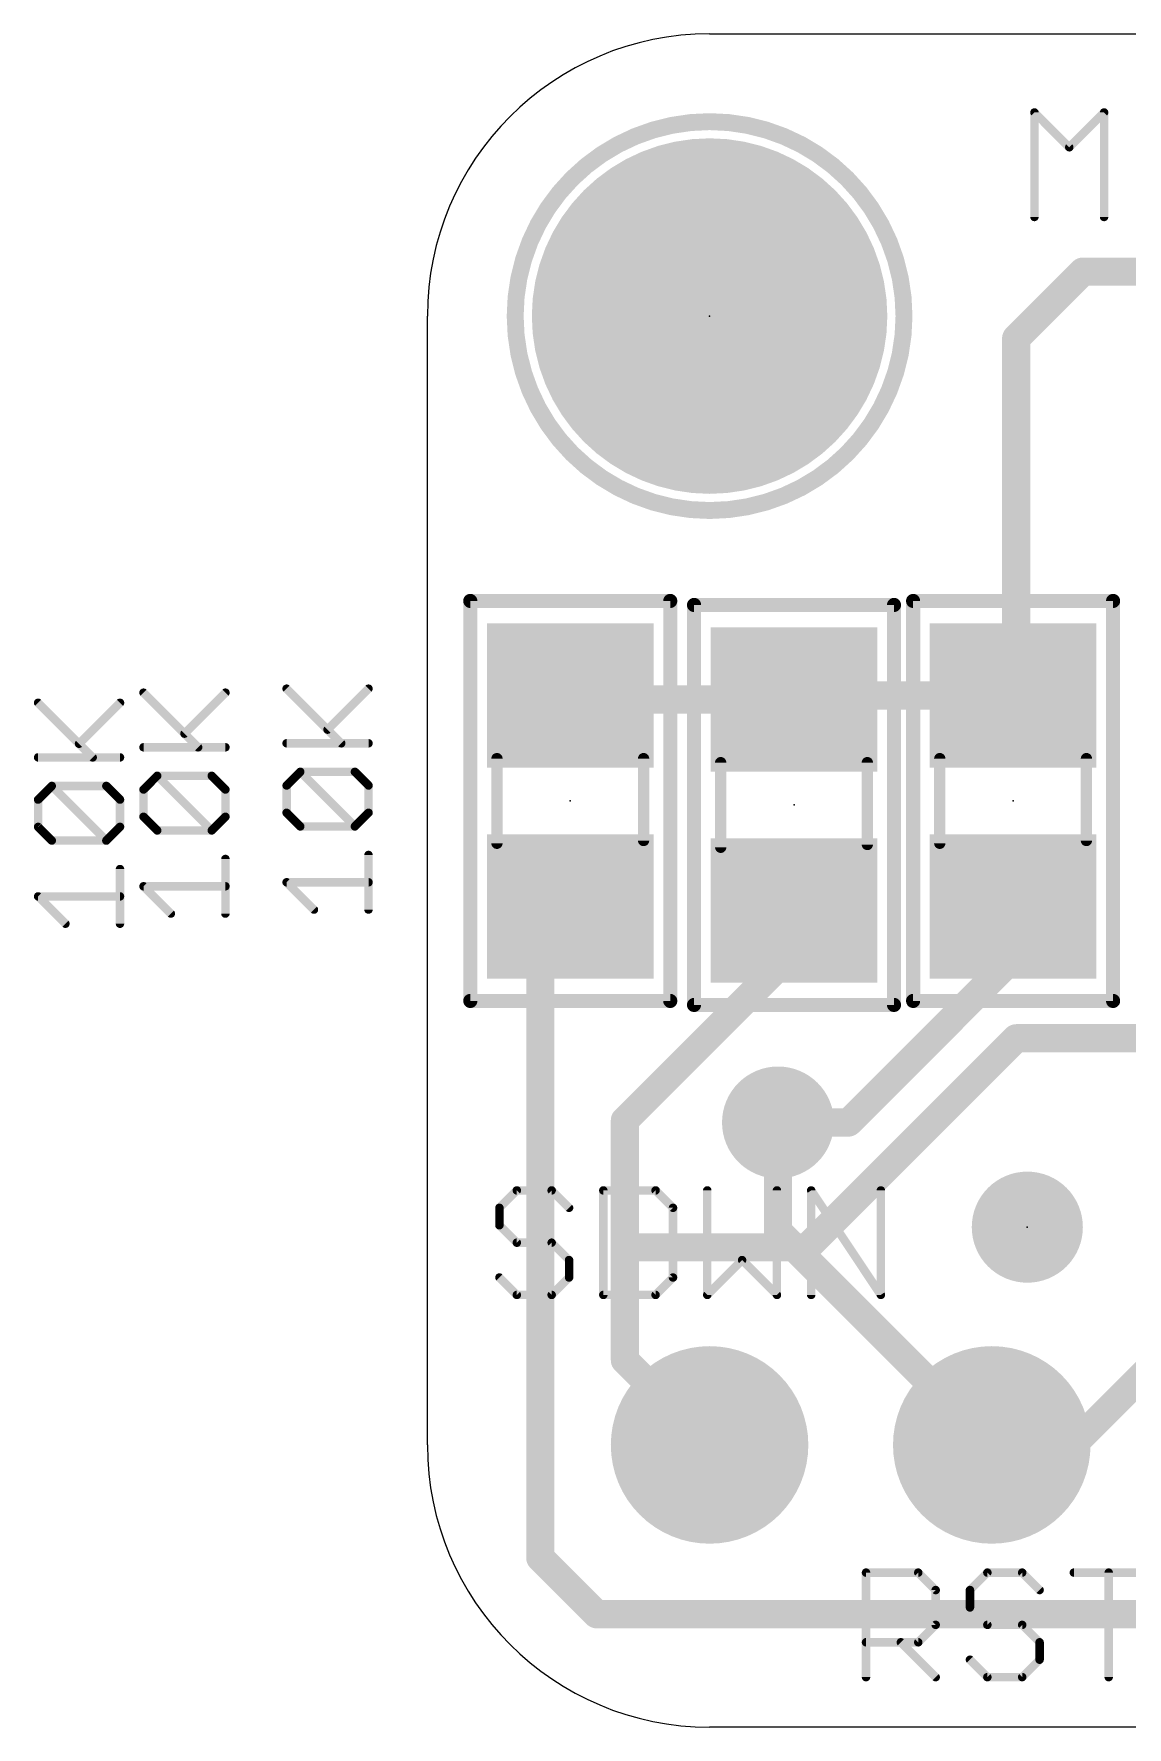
# Model space of a CAD drawing. Extents: x -3.5 to 20.4, y 0 to 16.3.
# Drawn here: x -3.54 to 6.3, y 0 to 15.24 of the extents above; entities that cross this region are included whole.
import ezdxf

# ---------------------------------------------------------------- set-up
doc = ezdxf.new("R2010")
doc.units = 0
for name, color, linetype in [('1', 12, 'CONTINUOUS'), ('16', 132, 'CONTINUOUS'), ('17', 110, 'CONTINUOUS'), ('18', 110, 'CONTINUOUS'), ('20', 53, 'CONTINUOUS'), ('21', 40, 'CONTINUOUS'), ('23', 53, 'CONTINUOUS'), ('27', 253, 'CONTINUOUS'), ('51', 253, 'CONTINUOUS')]:
    doc.layers.add(name, color=color, linetype=linetype)

# ---------------------------------------------------------------- blocks, each defined once
blk = doc.blocks.new('PIE')
at = {"const_width": 0.5}
blk.add_lwpolyline([(0, -0.25, 1), (0, 0.25, 1), (0, -0.25)], format="xyb", dxfattribs=at)
blk = doc.blocks.new('RECT')
blk.add_solid([(-0.5, -0.5), (0.5, -0.5), (-0.5, 0.5), (0.5, 0.5)])
blk = doc.blocks.new('ROUNDP')
at = {"const_width": 0.5}
blk.add_lwpolyline([(0, -0.25, 1), (0, 0.25, 1), (0, -0.25)], format="xyb", dxfattribs=at)
blk = doc.blocks.new('ROUNDV')
at = {"const_width": 0.5}
blk.add_lwpolyline([(0, -0.25, 1), (0, 0.25, 1), (0, -0.25)], format="xyb", dxfattribs=at)

msp = doc.modelspace()

# ---------------------------------------------------------------- linework, layer by layer
at = {"layer": '1'}
for points, const_width in [([(5.9, 13.1), (5.3, 12.5)], 0.254), ([(10.6, 13.1), (5.9, 13.1)], 0.254), ([(5.3, 12.5), (5.3, 9.614)], 0.254), ([(5.3, 9.614), (5.272, 9.586)], 0.254), ([(5.272, 9.586), (5.272, 9.286)], 0.254), ([(1.322, 9.25), (1.286, 9.286)], 0.254), ([(3.3, 9.25), (1.322, 9.25)], 0.254), ([(3.336, 9.286), (3.3, 9.25)], 0.254), ([(5.272, 9.286), (3.336, 9.286)], 0.254), ([(1.016, 7.416), (1.27, 7.416)], 0.4064), ([(1.27, 7.416), (1.27, 7.366)], 0.4064), ([(1.286, 7.386), (1.27, 7.386)], 0.254), ([(1.27, 7.386), (1.27, 7.366)], 0.254), ([(1.286, 7.116), (1.286, 7.386)], 0.254), ([(3.3, 7.2), (3.3, 7.35)], 0.254), ([(3.3, 6.983), (3.3, 7.35)], 0.254), ([(5.207, 7.321), (5.272, 7.386)], 0.254), ([(5.207, 6.858), (5.207, 7.321)], 0.254), ([(1.016, 1.524), (1.016, 7.116)], 0.254), ([(1.016, 7.116), (1.286, 7.116)], 0.254), ([(1.778, 5.461), (3.3, 6.983)], 0.254), ([(5.207, 6.858), (3.791, 5.442)], 0.254), ([(3.418, 4.318), (5.3, 6.2)], 0.254), ([(6.5, 6.2), (5.3, 6.2)], 0.254), ([(1.778, 4.318), (1.778, 5.461)], 0.254), ([(3.156, 5.442), (3.791, 5.442)], 0.254), ([(1.778, 3.302), (1.778, 4.318)], 0.254), ([(3.418, 4.318), (1.778, 4.318)], 0.254), ([(7.215, 3.945), (5.81, 2.54)], 0.254), ([(2.54, 2.54), (1.778, 3.302)], 0.254), ([(5.81, 2.54), (5.08, 2.54)], 0.254), ([(1.524, 1.016), (1.016, 1.524)], 0.254), ([(7.366, 1.016), (1.524, 1.016)], 0.254)]:
    msp.add_lwpolyline(points, dxfattribs=dict(at, const_width=const_width))
for points, const_width in [([(5.9, 13.1635, 1), (5.9, 13.0365)], 0.127), ([(5.9449, 13.0551, 1), (5.8551, 13.1449)], 0.127), ([(5.3635, 12.5, 1), (5.2365, 12.5)], 0.127), ([(5.2551, 12.5449, 1), (5.3449, 12.4551)], 0.127), ([(5.3355, 9.586, 1), (5.2085, 9.586)], 0.127), ([(5.2271, 9.6309, 1), (5.3169, 9.5411)], 0.127), ([(5.2365, 9.614, 1), (5.3635, 9.614)], 0.127), ([(5.3449, 9.5691, 1), (5.2551, 9.6589)], 0.127), ([(1.3309, 9.3309, 1), (1.2411, 9.2411)], 0.127), ([(1.322, 9.3135, 1), (1.322, 9.1865)], 0.127), ([(1.2771, 9.2051, 1), (1.3669, 9.2949)], 0.127), ([(3.2551, 9.2949, 1), (3.3449, 9.2051)], 0.127), ([(3.336, 9.3495, 1), (3.336, 9.2225)], 0.127), ([(3.3809, 9.2411, 1), (3.2911, 9.3309)], 0.127), ([(3.3, 9.1865, 1), (3.3, 9.3135)], 0.127), ([(5.2085, 9.286, 1), (5.3355, 9.286)], 0.127), ([(5.272, 9.2225, 1), (5.272, 9.3495)], 0.127), ([(1.016, 7.5176, 1), (1.016, 7.3144)], 0.2032), ([(1.3716, 7.416, 1), (1.1684, 7.416)], 0.2032), ([(1.1684, 7.366, 1), (1.3716, 7.366)], 0.2032), ([(1.27, 7.4495, 1), (1.27, 7.3225)], 0.127), ([(1.3335, 7.386, 1), (1.2065, 7.386)], 0.127), ([(1.3495, 7.386, 1), (1.2225, 7.386)], 0.127), ([(1.27, 7.3144, 1), (1.27, 7.5176)], 0.2032), ([(1.286, 7.3225, 1), (1.286, 7.4495)], 0.127), ([(3.3635, 7.35, 1), (3.2365, 7.35)], 0.127), ([(3.3635, 7.35, 1), (3.2365, 7.35)], 0.127), ([(5.3169, 7.3411, 1), (5.2271, 7.4309)], 0.127), ([(1.2065, 7.366, 1), (1.3335, 7.366)], 0.127), ([(5.2705, 7.321, 1), (5.1435, 7.321)], 0.127), ([(5.1621, 7.3659, 1), (5.2519, 7.2761)], 0.127), ([(1.0795, 7.116, 1), (0.9525, 7.116)], 0.127), ([(1.016, 7.1795, 1), (1.016, 7.0525)], 0.127), ([(1.2225, 7.116, 1), (1.3495, 7.116)], 0.127), ([(1.286, 7.0525, 1), (1.286, 7.1795)], 0.127), ([(3.2365, 7.2, 1), (3.3635, 7.2)], 0.127), ([(3.2365, 6.983, 1), (3.3635, 6.983)], 0.127), ([(3.3449, 6.9381, 1), (3.2551, 7.0279)], 0.127), ([(5.1435, 6.858, 1), (5.2705, 6.858)], 0.127), ([(5.2519, 6.8131, 1), (5.1621, 6.9029)], 0.127), ([(5.3, 6.2635, 1), (5.3, 6.1365)], 0.127), ([(5.3449, 6.1551, 1), (5.2551, 6.2449)], 0.127), ([(1.8415, 5.461, 1), (1.7145, 5.461)], 0.127), ([(1.7331, 5.5059, 1), (1.8229, 5.4161)], 0.127), ([(3.156, 5.5055, 1), (3.156, 5.3785)], 0.127), ([(3.7461, 5.4869, 1), (3.8359, 5.3971)], 0.127), ([(3.791, 5.3785, 1), (3.791, 5.5055)], 0.127), ([(1.8415, 4.318, 1), (1.7145, 4.318)], 0.127), ([(1.778, 4.3815, 1), (1.778, 4.2545)], 0.127), ([(3.3731, 4.3629, 1), (3.4629, 4.2731)], 0.127), ([(3.418, 4.2545, 1), (3.418, 4.3815)], 0.127), ([(1.7145, 4.318, 1), (1.8415, 4.318)], 0.127), ([(1.8229, 3.3469, 1), (1.7331, 3.2571)], 0.127), ([(1.7145, 3.302, 1), (1.8415, 3.302)], 0.127), ([(2.4951, 2.4951, 1), (2.5849, 2.5849)], 0.127), ([(5.08, 2.6035, 1), (5.08, 2.4765)], 0.127), ([(5.7651, 2.5849, 1), (5.8549, 2.4951)], 0.127), ([(5.81, 2.4765, 1), (5.81, 2.6035)], 0.127), ([(1.0609, 1.5689, 1), (0.9711, 1.4791)], 0.127), ([(0.9525, 1.524, 1), (1.0795, 1.524)], 0.127), ([(1.524, 1.0795, 1), (1.524, 0.9525)], 0.127), ([(1.4791, 0.9711, 1), (1.5689, 1.0609)], 0.127)]:
    msp.add_lwpolyline(points, format="xyb", dxfattribs=dict(at, const_width=const_width))
at = {"layer": '16', "const_width": 0.254}
for points in [[(3.156, 4.464), (3.156, 5.442)], [(5.08, 2.54), (3.156, 4.464)]]:
    msp.add_lwpolyline(points, dxfattribs=at)
at = {"layer": '16', "const_width": 0.127}
for points in [[(3.2195, 5.442, 1), (3.0925, 5.442)], [(3.2009, 4.5089, 1), (3.1111, 4.4191)], [(3.0925, 4.464, 1), (3.2195, 4.464)], [(5.0351, 2.4951, 1), (5.1249, 2.5849)]]:
    msp.add_lwpolyline(points, format="xyb", dxfattribs=at)
at = {"layer": '20'}
for p, q in [((2.54, 15.24), (15.24, 15.24)), ((0, 2.54), (0, 12.7)), ((15.24, 0), (2.54, 0))]:
    msp.add_line(p, q, dxfattribs=at)
for centre, start, end in [((2.54, 12.7), 90, 180), ((2.54, 2.54), 180, 270)]:
    msp.add_arc(centre, 2.54, start, end, dxfattribs=at)
at = {"layer": '21'}
for points, const_width in [([(2.54, 10.95, 1), (2.54, 14.45, 1), (2.54, 10.95)], 0.1524), ([(5.4776, 14.5462, 1), (5.4506, 14.5192)], 0.0381), ([(5.4832, 14.5327, 1), (5.4451, 14.5327)], 0.0381), ([(6.1102, 14.5327, 1), (6.0721, 14.5327)], 0.0381), ([(6.1046, 14.5192, 1), (6.0777, 14.5462)], 0.0381), ([(5.7642, 14.2326, 1), (5.7911, 14.2057)], 0.0381), ([(5.7642, 14.2057, 1), (5.7911, 14.2326)], 0.0381), ([(5.4451, 13.5921, 1), (5.4832, 13.5921)], 0.0381), ([(6.0721, 13.5921, 1), (6.1102, 13.5921)], 0.0381), ([(0.386, 10.1678, 1), (0.386, 10.1043)], 0.0635), ([(0.4178, 10.136, 1), (0.3543, 10.136)], 0.0635), ([(2.2178, 10.136, 1), (2.1542, 10.136)], 0.0635), ([(2.186, 10.1043, 1), (2.186, 10.1678)], 0.0635), ([(2.4, 10.1318, 1), (2.4, 10.0682)], 0.0635), ([(2.4318, 10.1, 1), (2.3682, 10.1)], 0.0635), ([(4.2317, 10.1, 1), (4.1683, 10.1)], 0.0635), ([(4.2, 10.0682, 1), (4.2, 10.1318)], 0.0635), ([(4.372, 10.1678, 1), (4.372, 10.1043)], 0.0635), ([(4.4037, 10.136, 1), (4.3403, 10.136)], 0.0635), ([(6.2038, 10.136, 1), (6.1403, 10.136)], 0.0635), ([(6.172, 10.1043, 1), (6.172, 10.1678)], 0.0635), ([(0.386, 6.5678, 1), (0.386, 6.5043)], 0.0635), ([(0.3543, 6.536, 1), (0.4178, 6.536)], 0.0635), ([(2.1542, 6.536, 1), (2.2178, 6.536)], 0.0635), ([(2.186, 6.5043, 1), (2.186, 6.5678)], 0.0635), ([(2.4, 6.5317, 1), (2.4, 6.4683)], 0.0635), ([(4.2, 6.4683, 1), (4.2, 6.5317)], 0.0635), ([(4.372, 6.5678, 1), (4.372, 6.5043)], 0.0635), ([(4.3403, 6.536, 1), (4.4037, 6.536)], 0.0635), ([(6.1403, 6.536, 1), (6.2038, 6.536)], 0.0635), ([(6.172, 6.5043, 1), (6.172, 6.5678)], 0.0635), ([(2.3682, 6.5, 1), (2.4318, 6.5)], 0.0635), ([(4.1683, 6.5, 1), (4.2317, 6.5)], 0.0635), ([(0.8049, 4.8498, 1), (0.8049, 4.8117)], 0.0381), ([(0.8183, 4.8172, 1), (0.7914, 4.8442)], 0.0381), ([(1.1319, 4.8442, 1), (1.1049, 4.8172)], 0.0381), ([(1.1184, 4.8117, 1), (1.1184, 4.8498)], 0.0381), ([(1.5836, 4.8498, 1), (1.5836, 4.8117)], 0.0381), ([(1.6027, 4.8307, 1), (1.5646, 4.8307)], 0.0381), ([(2.0674, 4.8442, 1), (2.0404, 4.8172)], 0.0381), ([(2.0539, 4.8117, 1), (2.0539, 4.8498)], 0.0381), ([(2.5382, 4.8307, 1), (2.5001, 4.8307)], 0.0381), ([(3.1653, 4.8307, 1), (3.1272, 4.8307)], 0.0381), ([(3.4737, 4.8307, 1), (3.4356, 4.8307)], 0.0381), ([(3.4705, 4.8413, 1), (3.4388, 4.8201)], 0.0381), ([(4.1008, 4.8307, 1), (4.0627, 4.8307)], 0.0381), ([(0.6672, 4.6739, 1), (0.629, 4.6739)], 0.0381), ([(0.6346, 4.6874, 1), (0.6616, 4.6605)], 0.0381), ([(1.2617, 4.6605, 1), (1.2886, 4.6874)], 0.0381), ([(2.2297, 4.6739, 1), (2.1916, 4.6739)], 0.0381), ([(2.1972, 4.6605, 1), (2.2242, 4.6874)], 0.0381), ([(0.629, 4.5172, 1), (0.6672, 4.5172)], 0.0381), ([(0.6616, 4.5306, 1), (0.6346, 4.5037)], 0.0381), ([(0.8049, 4.3795, 1), (0.8049, 4.3414)], 0.0381), ([(0.7914, 4.3469, 1), (0.8183, 4.3739)], 0.0381), ([(1.1319, 4.3739, 1), (1.1049, 4.3469)], 0.0381), ([(1.1184, 4.3414, 1), (1.1184, 4.3795)], 0.0381), ([(1.2942, 4.2036, 1), (1.2561, 4.2036)], 0.0381), ([(1.2617, 4.1902, 1), (1.2886, 4.2171)], 0.0381), ([(2.8461, 4.2171, 1), (2.8192, 4.1902)], 0.0381), ([(2.8461, 4.1902, 1), (2.8192, 4.2171)], 0.0381), ([(0.6616, 4.0603, 1), (0.6346, 4.0334)], 0.0381), ([(1.2561, 4.0469, 1), (1.2942, 4.0469)], 0.0381), ([(1.2886, 4.0334, 1), (1.2617, 4.0603)], 0.0381), ([(2.1916, 4.0469, 1), (2.2297, 4.0469)], 0.0381), ([(2.2242, 4.0334, 1), (2.1972, 4.0603)], 0.0381), ([(0.8049, 3.9092, 1), (0.8049, 3.8711)], 0.0381), ([(0.7914, 3.8766, 1), (0.8183, 3.9036)], 0.0381), ([(1.1049, 3.9036, 1), (1.1319, 3.8766)], 0.0381), ([(1.1184, 3.8711, 1), (1.1184, 3.9092)], 0.0381), ([(1.5836, 3.9092, 1), (1.5836, 3.8711)], 0.0381), ([(1.5646, 3.8901, 1), (1.6027, 3.8901)], 0.0381), ([(2.0404, 3.9036, 1), (2.0674, 3.8766)], 0.0381), ([(2.0539, 3.8711, 1), (2.0539, 3.9092)], 0.0381), ([(2.5057, 3.9036, 1), (2.5326, 3.8766)], 0.0381), ([(2.5001, 3.8901, 1), (2.5382, 3.8901)], 0.0381), ([(3.1272, 3.8901, 1), (3.1653, 3.8901)], 0.0381), ([(3.1327, 3.8766, 1), (3.1597, 3.9036)], 0.0381), ([(3.4356, 3.8901, 1), (3.4737, 3.8901)], 0.0381), ([(4.0627, 3.8901, 1), (4.1008, 3.8901)], 0.0381), ([(4.0659, 3.8795, 1), (4.0976, 3.9007)], 0.0381), ([(3.9481, 1.4098, 1), (3.9481, 1.3717)], 0.0381), ([(3.9672, 1.3907, 1), (3.9291, 1.3907)], 0.0381), ([(4.4319, 1.4042, 1), (4.4049, 1.3772)], 0.0381), ([(4.4184, 1.3717, 1), (4.4184, 1.4098)], 0.0381), ([(5.0404, 1.4098, 1), (5.0404, 1.3717)], 0.0381), ([(5.0539, 1.3772, 1), (5.0269, 1.4042)], 0.0381), ([(5.3674, 1.4042, 1), (5.3404, 1.3772)], 0.0381), ([(5.3539, 1.3717, 1), (5.3539, 1.4098)], 0.0381), ([(5.8191, 1.4098, 1), (5.8191, 1.3717)], 0.0381), ([(6.1517, 1.3907, 1), (6.1136, 1.3907)], 0.0381), ([(4.5942, 1.2339, 1), (4.5561, 1.2339)], 0.0381), ([(4.5617, 1.2205, 1), (4.5886, 1.2474)], 0.0381), ([(4.8701, 1.2474, 1), (4.8971, 1.2205)], 0.0381), ([(4.9027, 1.2339, 1), (4.8646, 1.2339)], 0.0381), ([(5.4972, 1.2205, 1), (5.5242, 1.2474)], 0.0381), ([(4.8971, 1.0906, 1), (4.8701, 1.0637)], 0.0381), ([(4.8646, 1.0772, 1), (4.9027, 1.0772)], 0.0381), ([(4.5561, 0.9204, 1), (4.5942, 0.9204)], 0.0381), ([(4.5886, 0.9069, 1), (4.5617, 0.9339)], 0.0381), ([(5.0404, 0.9395, 1), (5.0404, 0.9013)], 0.0381), ([(5.0269, 0.9069, 1), (5.0539, 0.9339)], 0.0381), ([(5.3674, 0.9339, 1), (5.3404, 0.9069)], 0.0381), ([(5.3539, 0.9013, 1), (5.3539, 0.9395)], 0.0381), ([(3.9481, 0.7827, 1), (3.9481, 0.7446)], 0.0381), ([(4.2751, 0.7771, 1), (4.2482, 0.7502)], 0.0381), ([(4.4049, 0.7771, 1), (4.4319, 0.7502)], 0.0381), ([(4.4184, 0.7446, 1), (4.4184, 0.7827)], 0.0381), ([(5.5297, 0.7636, 1), (5.4916, 0.7636)], 0.0381), ([(5.4972, 0.7502, 1), (5.5242, 0.7771)], 0.0381), ([(4.8971, 0.6203, 1), (4.8701, 0.5934)], 0.0381), ([(5.4916, 0.6069, 1), (5.5297, 0.6069)], 0.0381), ([(5.5242, 0.5934, 1), (5.4972, 0.6203)], 0.0381), ([(3.9291, 0.4501, 1), (3.9672, 0.4501)], 0.0381), ([(4.5617, 0.4366, 1), (4.5886, 0.4636)], 0.0381), ([(5.0404, 0.4692, 1), (5.0404, 0.431)], 0.0381), ([(5.0269, 0.4366, 1), (5.0539, 0.4636)], 0.0381), ([(5.3404, 0.4636, 1), (5.3674, 0.4366)], 0.0381), ([(5.3539, 0.431, 1), (5.3539, 0.4692)], 0.0381), ([(6.1136, 0.4501, 1), (6.1517, 0.4501)], 0.0381)]:
    msp.add_lwpolyline(points, format="xyb", dxfattribs=dict(at, const_width=const_width))
for points, const_width in [([(5.4641, 13.5921), (5.4641, 14.5327)], 0.0762), ([(5.4641, 14.5327), (5.7776, 14.2192)], 0.0762), ([(5.7776, 14.2192), (6.0912, 14.5327)], 0.0762), ([(6.0912, 14.5327), (6.0912, 13.5921)], 0.0762), ([(0.386, 10.136), (2.186, 10.136)], 0.127), ([(0.386, 6.536), (0.386, 10.136)], 0.127), ([(2.186, 10.136), (2.186, 6.536)], 0.127), ([(2.4, 10.1), (4.2, 10.1)], 0.127), ([(2.4, 6.5), (2.4, 10.1)], 0.127), ([(4.2, 10.1), (4.2, 6.5)], 0.127), ([(4.372, 10.136), (6.172, 10.136)], 0.127), ([(4.372, 6.536), (4.372, 10.136)], 0.127), ([(6.172, 10.136), (6.172, 6.536)], 0.127), ([(2.186, 6.536), (0.386, 6.536)], 0.127), ([(4.2, 6.5), (2.4, 6.5)], 0.127), ([(6.172, 6.536), (4.372, 6.536)], 0.127), ([(0.8049, 4.8307), (0.6481, 4.6739)], 0.0762), ([(1.1184, 4.8307), (0.8049, 4.8307)], 0.0762), ([(1.2752, 4.6739), (1.1184, 4.8307)], 0.0762), ([(1.5836, 4.8307), (1.5836, 3.8901)], 0.0762), ([(2.0539, 4.8307), (1.5836, 4.8307)], 0.0762), ([(2.2107, 4.6739), (2.0539, 4.8307)], 0.0762), ([(2.5191, 4.8307), (2.5191, 3.8901)], 0.0762), ([(3.1462, 3.8901), (3.1462, 4.8307)], 0.0762), ([(3.4547, 3.8901), (3.4547, 4.8307)], 0.0762), ([(3.4547, 4.8307), (4.0817, 3.8901)], 0.0762), ([(4.0817, 3.8901), (4.0817, 4.8307)], 0.0762), ([(0.6481, 4.6739), (0.6481, 4.5172)], 0.0762), ([(2.2107, 4.0469), (2.2107, 4.6739)], 0.0762), ([(0.6481, 4.5172), (0.8049, 4.3604)], 0.0762), ([(0.8049, 4.3604), (1.1184, 4.3604)], 0.0762), ([(1.1184, 4.3604), (1.2752, 4.2036)], 0.0762), ([(1.2752, 4.2036), (1.2752, 4.0469)], 0.0762), ([(2.5191, 3.8901), (2.8327, 4.2036)], 0.0762), ([(2.8327, 4.2036), (3.1462, 3.8901)], 0.0762), ([(0.8049, 3.8901), (0.6481, 4.0469)], 0.0762), ([(1.2752, 4.0469), (1.1184, 3.8901)], 0.0762), ([(2.0539, 3.8901), (2.2107, 4.0469)], 0.0762), ([(1.1184, 3.8901), (0.8049, 3.8901)], 0.0762), ([(1.5836, 3.8901), (2.0539, 3.8901)], 0.0762), ([(3.9481, 0.4501), (3.9481, 1.3907)], 0.0762), ([(3.9481, 1.3907), (4.4184, 1.3907)], 0.0762), ([(4.4184, 1.3907), (4.5752, 1.2339)], 0.0762), ([(5.0404, 1.3907), (4.8836, 1.2339)], 0.0762), ([(5.3539, 1.3907), (5.0404, 1.3907)], 0.0762), ([(5.5107, 1.2339), (5.3539, 1.3907)], 0.0762), ([(5.8191, 1.3907), (6.4462, 1.3907)], 0.0762), ([(6.1327, 0.4501), (6.1327, 1.3907)], 0.0762), ([(4.5752, 1.2339), (4.5752, 0.9204)], 0.0762), ([(4.8836, 1.2339), (4.8836, 1.0772)], 0.0762), ([(4.8836, 1.0772), (5.0404, 0.9204)], 0.0762), ([(4.5752, 0.9204), (4.4184, 0.7636)], 0.0762), ([(5.0404, 0.9204), (5.3539, 0.9204)], 0.0762), ([(5.3539, 0.9204), (5.5107, 0.7636)], 0.0762), ([(4.4184, 0.7636), (3.9481, 0.7636)], 0.0762), ([(4.2616, 0.7636), (4.5752, 0.4501)], 0.0762), ([(5.5107, 0.7636), (5.5107, 0.6069)], 0.0762), ([(5.0404, 0.4501), (4.8836, 0.6069)], 0.0762), ([(5.5107, 0.6069), (5.3539, 0.4501)], 0.0762), ([(5.3539, 0.4501), (5.0404, 0.4501)], 0.0762)]:
    msp.add_lwpolyline(points, dxfattribs=dict(at, const_width=const_width))
at = {"layer": '23'}
for p in [(2.54, 12.7), (1.286, 8.336), (3.3, 8.3), (5.272, 8.336), (5.4, 4.5)]:
    msp.add_point(p, dxfattribs=at)
at = {"layer": '27', "const_width": 0.0381}
for points in [[(-2.5419, 9.3239, 1), (-2.5688, 9.2969)], [(-1.8046, 9.2969, 1), (-1.8316, 9.3239)], [(-1.2539, 9.3599, 1), (-1.2808, 9.3329)], [(-0.5166, 9.3329, 1), (-0.5436, 9.3599)], [(-3.4909, 9.2329, 1), (-3.5178, 9.2059)], [(-2.7536, 9.2059, 1), (-2.7806, 9.2329)], [(-0.9122, 8.9913, 1), (-0.8852, 8.9643)], [(-3.1492, 8.8643, 1), (-3.1222, 8.8373)], [(-2.5553, 8.838, 1), (-2.5553, 8.7999)], [(-2.2002, 8.9553, 1), (-2.1732, 8.9283)], [(-2.0773, 8.8055, 1), (-2.0504, 8.8324)], [(-1.8181, 8.7999, 1), (-1.8181, 8.838)], [(-1.2673, 8.874, 1), (-1.2673, 8.8359)], [(-0.7893, 8.8415, 1), (-0.7624, 8.8684)], [(-0.5301, 8.8359, 1), (-0.5301, 8.874)], [(-3.5043, 8.747, 1), (-3.5043, 8.7089)], [(-3.0263, 8.7145, 1), (-2.9994, 8.7414)], [(-2.7671, 8.7089, 1), (-2.7671, 8.747)], [(-2.4325, 8.5811, 1), (-2.4325, 8.543)], [(-2.419, 8.5755, 1), (-2.4459, 8.5485)], [(-2.419, 8.5485, 1), (-2.4459, 8.5755)], [(-1.9275, 8.5755, 1), (-1.9544, 8.5485)], [(-1.941, 8.543, 1), (-1.941, 8.5811)], [(-1.1445, 8.6171, 1), (-1.1445, 8.579)], [(-1.131, 8.6115, 1), (-1.1579, 8.5845)], [(-1.131, 8.5845, 1), (-1.1579, 8.6115)], [(-0.6395, 8.6115, 1), (-0.6664, 8.5845)], [(-0.653, 8.579, 1), (-0.653, 8.6171)], [(-3.4853, 8.3481, 1), (-3.5234, 8.3481)], [(-3.3815, 8.4901, 1), (-3.3815, 8.452)], [(-3.368, 8.4845, 1), (-3.3949, 8.4575)], [(-3.368, 8.4575, 1), (-3.3949, 8.4845)], [(-2.8765, 8.4845, 1), (-2.9034, 8.4575)], [(-2.89, 8.452, 1), (-2.89, 8.4901)], [(-2.7481, 8.3481, 1), (-2.7862, 8.3481)], [(-2.5363, 8.4391, 1), (-2.5744, 8.4391)], [(-2.5688, 8.4526, 1), (-2.5419, 8.4257)], [(-1.7991, 8.4391, 1), (-1.8372, 8.4391)], [(-1.8316, 8.4257, 1), (-1.8046, 8.4526)], [(-1.2483, 8.4751, 1), (-1.2864, 8.4751)], [(-1.2808, 8.4886, 1), (-1.2539, 8.4617)], [(-0.5111, 8.4751, 1), (-0.5492, 8.4751)], [(-0.5436, 8.4617, 1), (-0.5166, 8.4886)], [(-3.5178, 8.3616, 1), (-3.4909, 8.3347)], [(-2.7806, 8.3347, 1), (-2.7536, 8.3616)], [(-2.5419, 8.2069, 1), (-2.5688, 8.1799)], [(-1.8046, 8.1799, 1), (-1.8316, 8.2069)], [(-1.2539, 8.2429, 1), (-1.2808, 8.2159)], [(-1.2864, 8.2294, 1), (-1.2483, 8.2294)], [(-0.5492, 8.2294, 1), (-0.5111, 8.2294)], [(-0.5166, 8.2159, 1), (-0.5436, 8.2429)], [(-3.4909, 8.1159, 1), (-3.5178, 8.0889)], [(-3.5234, 8.1024, 1), (-3.4853, 8.1024)], [(-2.7862, 8.1024, 1), (-2.7481, 8.1024)], [(-2.7536, 8.0889, 1), (-2.7806, 8.1159)], [(-2.5744, 8.1934, 1), (-2.5363, 8.1934)], [(-2.4325, 8.0896, 1), (-2.4325, 8.0515)], [(-2.4459, 8.057, 1), (-2.419, 8.084)], [(-1.9544, 8.084, 1), (-1.9275, 8.057)], [(-1.9544, 8.057, 1), (-1.9275, 8.084)], [(-1.941, 8.0515, 1), (-1.941, 8.0896)], [(-1.8372, 8.1934, 1), (-1.7991, 8.1934)], [(-1.1445, 8.1256, 1), (-1.1445, 8.0875)], [(-1.1579, 8.093, 1), (-1.131, 8.12)], [(-0.6664, 8.12, 1), (-0.6395, 8.093)], [(-0.6664, 8.093, 1), (-0.6395, 8.12)], [(-0.653, 8.0875, 1), (-0.653, 8.1256)], [(-3.3815, 7.9986, 1), (-3.3815, 7.9605)], [(-3.3949, 7.966, 1), (-3.368, 7.993)], [(-2.9034, 7.993, 1), (-2.8765, 7.966)], [(-2.9034, 7.966, 1), (-2.8765, 7.993)], [(-2.89, 7.9605, 1), (-2.89, 7.9986)], [(-1.7991, 7.8136, 1), (-1.8372, 7.8136)], [(-0.5111, 7.8496, 1), (-0.5492, 7.8496)], [(-2.7481, 7.7226, 1), (-2.7862, 7.7226)], [(-1.2539, 7.6173, 1), (-1.2808, 7.5904)], [(-1.2673, 7.6229, 1), (-1.2673, 7.5848)], [(-0.5301, 7.5848, 1), (-0.5301, 7.6229)], [(-3.4909, 7.4903, 1), (-3.5178, 7.4634)], [(-3.5043, 7.4959, 1), (-3.5043, 7.4578)], [(-2.7671, 7.4578, 1), (-2.7671, 7.4959)], [(-2.5419, 7.5813, 1), (-2.5688, 7.5544)], [(-2.5553, 7.5869, 1), (-2.5553, 7.5488)], [(-1.8181, 7.5488, 1), (-1.8181, 7.5869)], [(-2.3231, 7.3086, 1), (-2.2961, 7.3356)], [(-1.8372, 7.3221, 1), (-1.7991, 7.3221)], [(-1.0351, 7.3446, 1), (-1.0081, 7.3716)], [(-0.5492, 7.3581, 1), (-0.5111, 7.3581)], [(-3.2721, 7.2176, 1), (-3.2451, 7.2446)], [(-2.7862, 7.2311, 1), (-2.7481, 7.2311)]]:
    msp.add_lwpolyline(points, format="xyb", dxfattribs=at)
at = {"layer": '27', "const_width": 0.0762}
for points in [[(-2.0638, 8.8189), (-2.5553, 9.3104)], [(-2.1867, 8.9418), (-1.8181, 9.3104)], [(-0.7758, 8.8549), (-1.2673, 9.3464)], [(-0.8987, 8.9778), (-0.5301, 9.3464)], [(-3.0128, 8.7279), (-3.5043, 9.2194)], [(-3.1357, 8.8508), (-2.7671, 9.2194)], [(-2.5553, 8.8189), (-1.8181, 8.8189)], [(-1.2673, 8.8549), (-0.5301, 8.8549)], [(-3.5043, 8.7279), (-2.7671, 8.7279)], [(-2.5553, 8.4391), (-2.4325, 8.562)], [(-2.4325, 8.562), (-1.941, 8.562)], [(-1.941, 8.0705), (-2.4325, 8.562)], [(-1.941, 8.562), (-1.8181, 8.4391)], [(-1.2673, 8.4751), (-1.1445, 8.598)], [(-1.1445, 8.598), (-0.653, 8.598)], [(-0.653, 8.1065), (-1.1445, 8.598)], [(-0.653, 8.598), (-0.5301, 8.4751)], [(-3.5043, 8.3481), (-3.3815, 8.471)], [(-3.5043, 8.1024), (-3.5043, 8.3481)], [(-3.3815, 8.471), (-2.89, 8.471)], [(-2.89, 7.9795), (-3.3815, 8.471)], [(-2.89, 8.471), (-2.7671, 8.3481)], [(-2.7671, 8.3481), (-2.7671, 8.1024)], [(-2.5553, 8.1934), (-2.5553, 8.4391)], [(-1.8181, 8.4391), (-1.8181, 8.1934)], [(-1.2673, 8.2294), (-1.2673, 8.4751)], [(-0.5301, 8.4751), (-0.5301, 8.2294)], [(-2.4325, 8.0705), (-2.5553, 8.1934)], [(-1.8181, 8.1934), (-1.941, 8.0705)], [(-1.1445, 8.1065), (-1.2673, 8.2294)], [(-0.5301, 8.2294), (-0.653, 8.1065)], [(-3.3815, 7.9795), (-3.5043, 8.1024)], [(-2.7671, 8.1024), (-2.89, 7.9795)], [(-1.941, 8.0705), (-2.4325, 8.0705)], [(-0.653, 8.1065), (-1.1445, 8.1065)], [(-2.89, 7.9795), (-3.3815, 7.9795)], [(-1.8181, 7.3221), (-1.8181, 7.8136)], [(-0.5301, 7.3581), (-0.5301, 7.8496)], [(-2.7671, 7.2311), (-2.7671, 7.7226)], [(-1.0216, 7.3581), (-1.2673, 7.6038)], [(-1.2673, 7.6038), (-0.5301, 7.6038)], [(-3.2586, 7.2311), (-3.5043, 7.4768)], [(-3.5043, 7.4768), (-2.7671, 7.4768)], [(-2.3096, 7.3221), (-2.5553, 7.5678)], [(-2.5553, 7.5678), (-1.8181, 7.5678)]]:
    msp.add_lwpolyline(points, dxfattribs=at)
at = {"layer": '51', "const_width": 0.1016}
for points in [[(0.626, 7.955), (0.626, 8.717)], [(1.946, 7.98), (1.946, 8.717)], [(2.64, 7.919), (2.64, 8.681)], [(3.96, 7.944), (3.96, 8.681)], [(4.612, 7.955), (4.612, 8.717)], [(5.932, 7.98), (5.932, 8.717)]]:
    msp.add_lwpolyline(points, dxfattribs=at)
at = {"layer": '51', "const_width": 0.0508}
for points in [[(0.6514, 8.717, 1), (0.6006, 8.717)], [(1.9714, 8.717, 1), (1.9206, 8.717)], [(2.6654, 8.681, 1), (2.6146, 8.681)], [(3.9854, 8.681, 1), (3.9346, 8.681)], [(4.6374, 8.717, 1), (4.5866, 8.717)], [(5.9574, 8.717, 1), (5.9066, 8.717)], [(0.6006, 7.955, 1), (0.6514, 7.955)], [(1.9206, 7.98, 1), (1.9714, 7.98)], [(2.6146, 7.919, 1), (2.6654, 7.919)], [(3.9346, 7.944, 1), (3.9854, 7.944)], [(4.5866, 7.955, 1), (4.6374, 7.955)], [(5.9066, 7.98, 1), (5.9574, 7.98)]]:
    msp.add_lwpolyline(points, format="xyb", dxfattribs=at)

# ---------------------------------------------------------------- block references
at = {"layer": '1', "xscale": 1.3, "yscale": 1.5, "rotation": 90}
for p in [(1.286, 9.286), (5.272, 9.286), (3.3, 9.25), (1.286, 7.386), (3.3, 7.35), (5.272, 7.386)]:
    msp.add_blockref('RECT', p, dxfattribs=at)
at = {"layer": '1'}
msp.add_blockref('PIE', (5.4, 4.5), dxfattribs=at)
at = {"layer": '17', "xscale": 3.2, "yscale": 3.2}
msp.add_blockref('ROUNDP', (2.54, 12.7), dxfattribs=at)
msp.add_blockref('ROUNDP', (2.54, 12.7), dxfattribs=at)
at = {"layer": '17', "xscale": 1.778, "yscale": 1.778, "rotation": 270}
for p in [(2.54, 2.54), (2.54, 2.54), (5.08, 2.54), (5.08, 2.54)]:
    msp.add_blockref('ROUNDP', p, dxfattribs=at)
at = {"layer": '18', "xscale": 1.008, "yscale": 1.008}
msp.add_blockref('ROUNDV', (3.156, 5.442), dxfattribs=at)
msp.add_blockref('ROUNDV', (3.156, 5.442), dxfattribs=at)
at = {"layer": '51'}
for p, xscale, yscale, rotation in [((1.2849, 9.0667), 0.7501, 1.4501, 90), ((3.2989, 9.0306), 0.7501, 1.4501, 90), ((5.2709, 9.0667), 0.7501, 1.4501, 90), ((1.2849, 7.6189), 0.7501, 1.4501, 90), ((3.2989, 7.5829), 0.7501, 1.4501, 90), ((5.2709, 7.6189), 0.7501, 1.4501, 90), ((2.54, 2.54), 0.508, 0.508, 180), ((5.08, 2.54), 0.508, 0.508, 180)]:
    msp.add_blockref('RECT', p, dxfattribs=dict(at, xscale=xscale, yscale=yscale, rotation=rotation))

doc.saveas('drawing.dxf')
